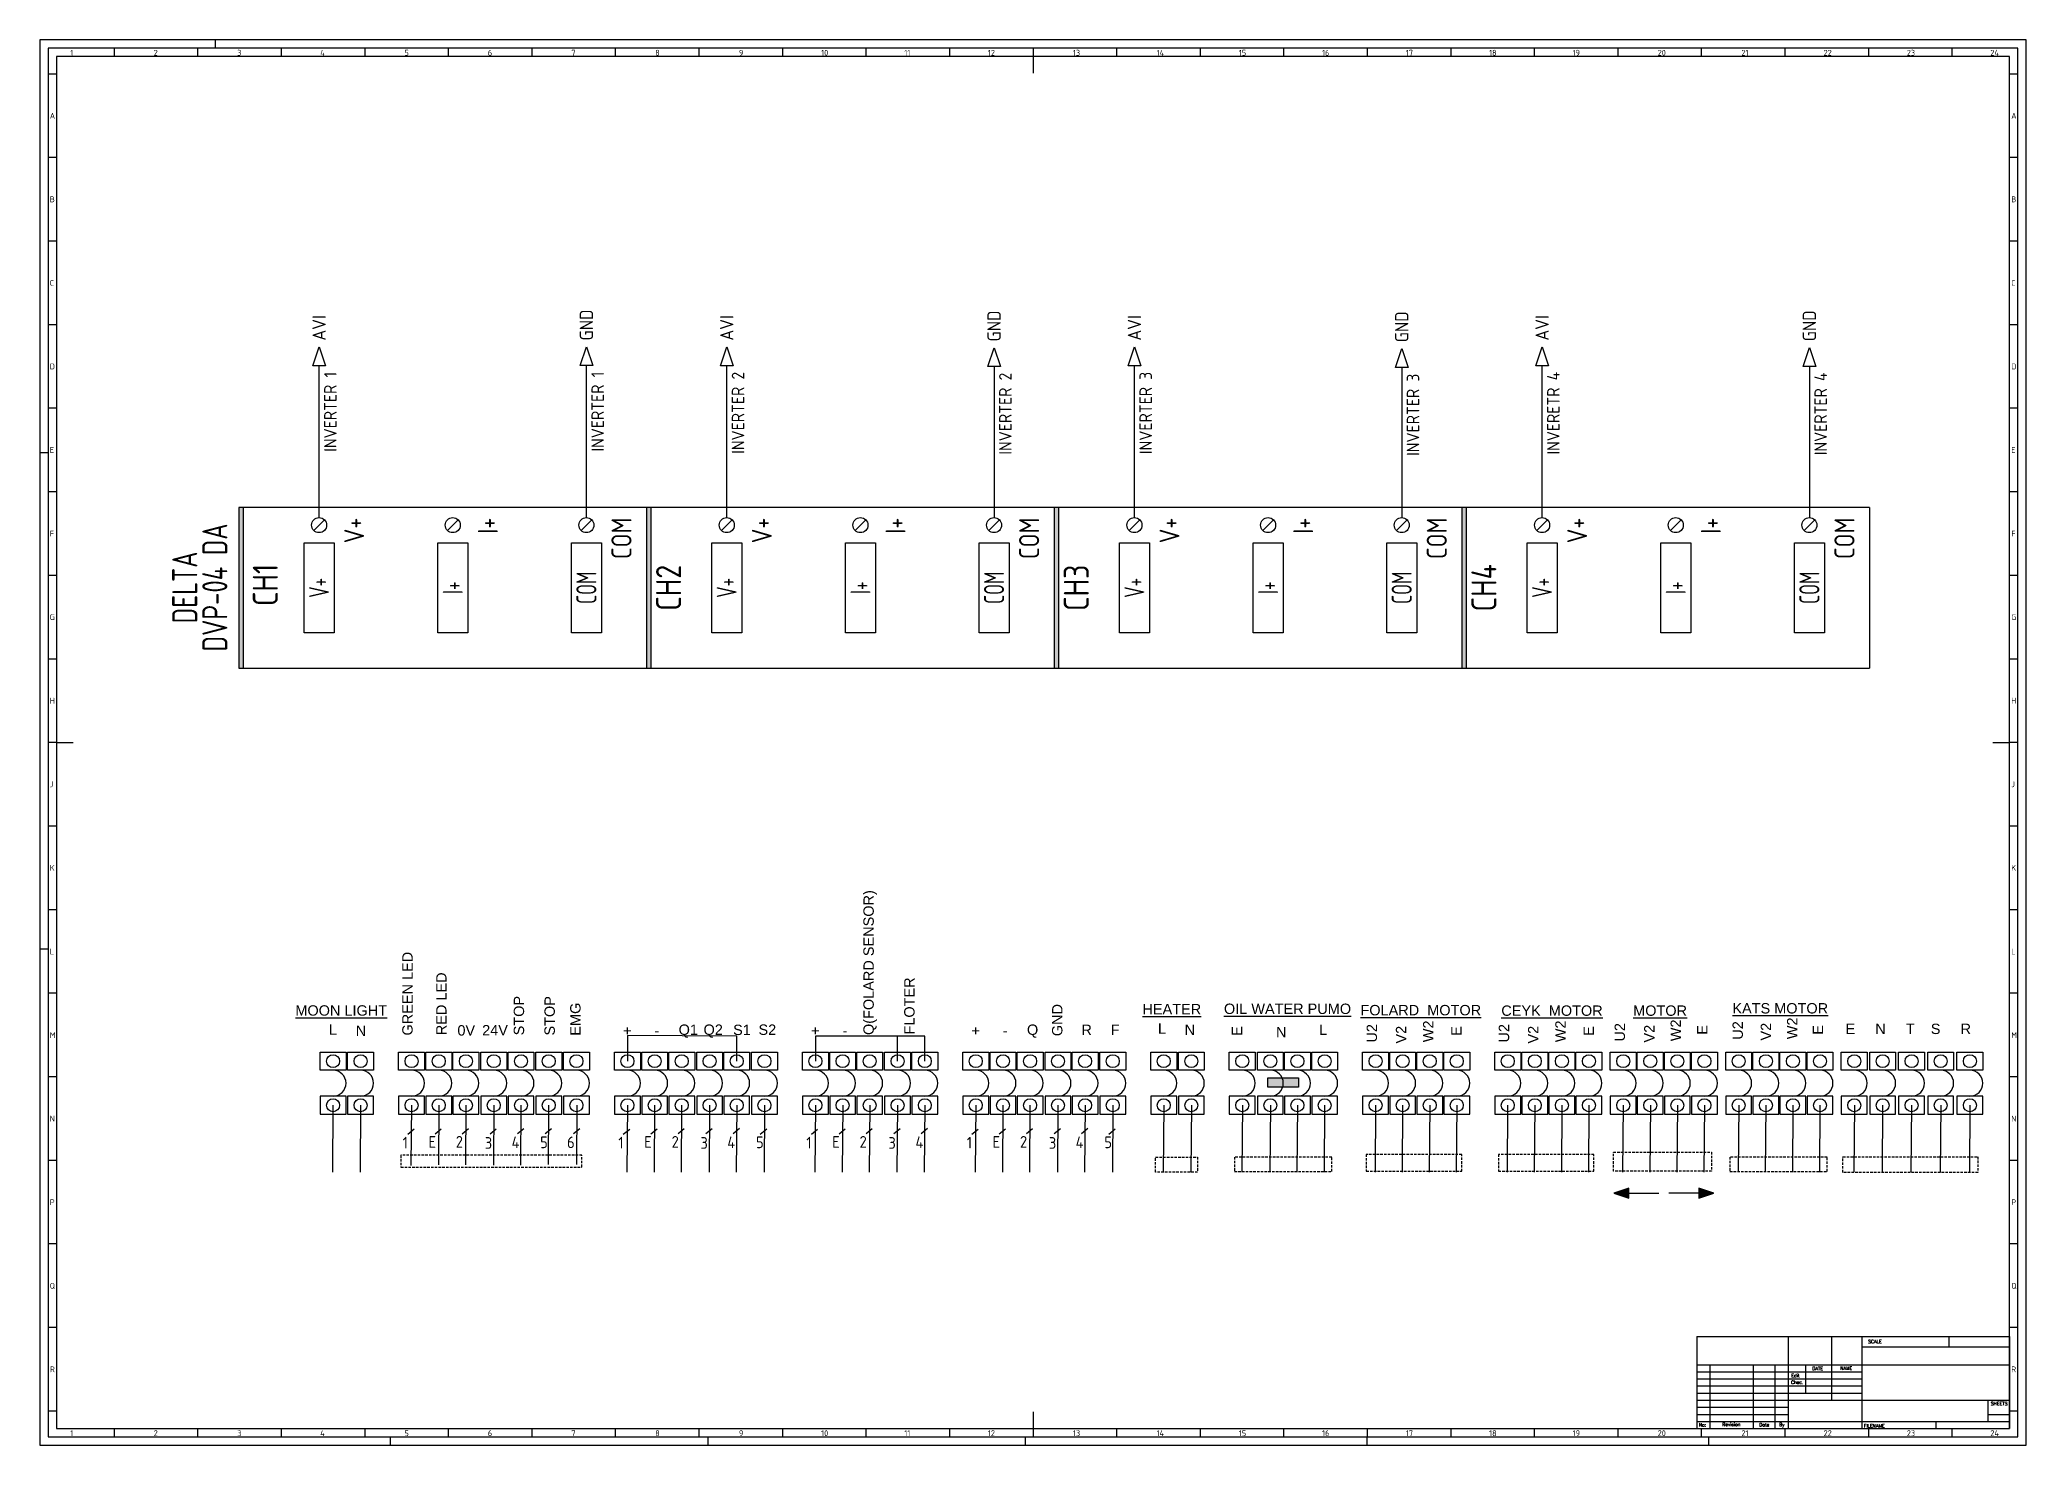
# Model space of a CAD drawing. Header units: millimetres. Extents: x 0 to 1189, y 5 to 846.
import ezdxf
from ezdxf.enums import TextEntityAlignment as Align

# ---------------------------------------------------------------- set-up
doc = ezdxf.new("R2010")
doc.units = ezdxf.units.MM
doc.header["$LTSCALE"] = 12
doc.linetypes.add('HIDDEN2', pattern=[0.1875, 0.125, -0.0625])
for name, color, linetype in [('025', 1, 'Continuous'), ('035', 5, 'Continuous'), ('07', 7, 'Continuous'), ('DESC', 1, 'Continuous'), ('LOCBOX', 92, 'HIDDEN2'), ('MISC', 2, 'Continuous'), ('RED_2.5mm^2', 1, 'Continuous'), ('SYMS', 7, 'Continuous'), ('TAGS', 51, 'Continuous'), ('TERMS', 4, 'Continuous'), ('WIRENO', 70, 'Continuous'), ('XREF', 7, 'Continuous')]:
    doc.layers.add(name, color=color, linetype=linetype)
doc.styles.add('ISO Proportional', font='isocp.shx')
doc.styles.add('WD', font='romans.shx')
doc.styles.add('WD_IEC', font='ISOCP2.shx', dxfattribs={"width": 0.9, "height": 4})

# ---------------------------------------------------------------- blocks, each defined once
blk = doc.blocks.new('IEC_border_a0')
at = {"layer": '035', "color": 0}
for p, q in [((0, 841), (0, 0)), ((1189, 841), (0, 841)), ((44.5, 836), (44.5, 831)), ((94.5, 836), (94.5, 831)), ((105, 841), (105, 836)), ((144.5, 836), (144.5, 831)), ((194.5, 836), (194.5, 831)), ((244.5, 836), (244.5, 831)), ((294.5, 836), (294.5, 831)), ((344.5, 836), (344.5, 831)), ((394.5, 836), (394.5, 831)), ((444.5, 836), (444.5, 831)), ((494.5, 836), (494.5, 831)), ((544.5, 836), (544.5, 831)), ((594.5, 836), (594.5, 831)), ((644.5, 836), (644.5, 831)), ((694.5, 836), (694.5, 831)), ((744.5, 836), (744.5, 831)), ((794.5, 836), (794.5, 831)), ((844.5, 836), (844.5, 831)), ((894.5, 836), (894.5, 831)), ((944.5, 836), (944.5, 831)), ((994.5, 836), (994.5, 831)), ((1044.5, 836), (1044.5, 831)), ((1094.5, 836), (1094.5, 831)), ((1144.5, 836), (1144.5, 831)), ((1189, 0), (1189, 841)), ((10, 820.5), (5, 820.5)), ((1184, 820.5), (1179, 820.5)), ((10, 770.5), (5, 770.5)), ((1184, 770.5), (1179, 770.5)), ((10, 720.5), (5, 720.5)), ((1184, 720.5), (1179, 720.5)), ((10, 670.5), (5, 670.5)), ((1184, 670.5), (1179, 670.5)), ((10, 620.5), (5, 620.5)), ((1184, 620.5), (1179, 620.5)), ((0, 594), (5, 594)), ((10, 570.5), (5, 570.5)), ((1184, 570.5), (1179, 570.5)), ((10, 520.5), (5, 520.5)), ((1184, 520.5), (1179, 520.5)), ((10, 470.5), (5, 470.5)), ((1184, 470.5), (1179, 470.5)), ((10, 420.5), (5, 420.5)), ((1184, 420.5), (1179, 420.5)), ((1184, 420.5), (1179, 420.5)), ((10, 370.5), (5, 370.5)), ((1184, 370.5), (1179, 370.5)), ((10, 320.5), (5, 320.5)), ((1184, 320.5), (1179, 320.5)), ((0, 297), (5, 297)), ((10, 270.5), (5, 270.5)), ((1184, 270.5), (1179, 270.5)), ((1184, 270.5), (1179, 270.5)), ((10, 220.5), (5, 220.5)), ((1184, 220.5), (1179, 220.5)), ((10, 170.5), (5, 170.5)), ((1184, 170.5), (1179, 170.5)), ((10, 120.5), (5, 120.5)), ((1184, 120.5), (1179, 120.5)), ((10, 70.5), (5, 70.5)), ((1184, 70.5), (1179, 70.5)), ((10, 20.4), (5.1, 20.4)), ((1184, 20.4), (1179, 20.4)), ((0, 0), (1189, 0)), ((44.5, 10), (44.5, 5)), ((94.5, 10), (94.5, 5)), ((144.5, 10), (144.5, 5)), ((194.5, 10), (194.5, 5)), ((210, 0), (210, 5)), ((244.5, 10), (244.5, 5)), ((294.5, 10), (294.5, 5)), ((344.5, 10), (344.5, 5)), ((394.5, 10), (394.5, 5)), ((400, 0), (400, 5)), ((444.5, 10), (444.5, 5)), ((494.5, 10), (494.5, 5)), ((544.5, 10), (544.5, 5)), ((590, 0), (590, 5)), ((594.5, 10), (594.5, 5)), ((644.5, 10), (644.5, 5)), ((694.5, 10), (694.5, 5)), ((744.5, 10), (744.5, 5)), ((744.5, 10), (744.5, 5)), ((794.5, 10), (794.5, 5)), ((794.5, 0), (794.5, 5)), ((844.5, 10), (844.5, 5)), ((894.5, 10), (894.5, 5)), ((944.5, 10), (944.5, 5)), ((994.5, 10), (994.5, 5)), ((999, 0), (999, 5)), ((1044.5, 10), (1044.5, 5)), ((1094.5, 10), (1094.5, 5)), ((1144.5, 10), (1144.5, 5))]:
    blk.add_line(p, q, dxfattribs=at)
blk.add_lwpolyline([(10, 10), (1179, 10), (1179, 831), (10, 831)], close=True, dxfattribs=at)
at = {"layer": '07', "color": 0}
for p, q in [((594.5, 831), (594.5, 821)), ((10, 420.5), (20, 420.5)), ((1169, 420.5), (1179, 420.5)), ((594.5, 20), (594.5, 10))]:
    blk.add_line(p, q, dxfattribs=at)
blk.add_lwpolyline([(5, 5), (1184, 5), (1184, 836), (5, 836)], close=True, dxfattribs=at)
at = {"layer": '035', "color": 0, "style": 'ISO Proportional'}
for s, p in [('1', (18.3, 831.5)), ('2', (68.2, 831.5)), ('3', (118.2, 831.5)), ('4', (167.9, 831.5)), ('5', (218.3, 831.5)), ('6', (268.2, 831.5)), ('7', (318.2, 831.5)), ('8', (368.4, 831.5)), ('9', (418.5, 831.5)), ('10', (467.7, 831.5)), ('11', (517.5, 831.5)), ('12', (567.5, 831.5)), ('13', (618.4, 831.5)), ('14', (668.5, 831.5)), ('15', (717.7, 831.5)), ('16', (767.5, 831.5)), ('17', (817.7, 831.5)), ('18', (867.5, 831.5)), ('19', (917.5, 831.5)), ('20', (968.4, 831.5)), ('21', (1018.5, 831.5)), ('22', (1067.7, 831.5)), ('23', (1117.5, 831.5)), ('24', (1167.5, 831.5)), ('A', (6, 793.8)), ('A', (1180, 793.8)), ('B', (6, 743.8)), ('B', (1180, 743.8)), ('C', (6, 693.8)), ('C', (1180, 693.8)), ('D', (6, 643.8)), ('D', (1180, 643.8)), ('E', (6, 593.8)), ('E', (1180, 593.8)), ('F', (6, 543.8)), ('F', (1180, 543.8)), ('G', (6, 493.8)), ('G', (1180, 493.8)), ('H', (6, 443.8)), ('H', (1180, 443.8)), ('J', (6, 393.8)), ('J', (1180, 393.8)), ('K', (6, 343.8)), ('K', (1180, 343.8)), ('L', (6, 293.7)), ('L', (1180, 293.7)), ('M', (6, 243.7)), ('M', (1180, 243.7)), ('N', (6, 193.7)), ('N', (1180, 193.7)), ('P', (6, 143.7)), ('P', (1180, 143.7)), ('Q', (6, 93.7)), ('Q', (1180, 93.7)), ('R', (6.1, 43.7)), ('R', (1180, 43.7)), ('1', (18.3, 5.5)), ('2', (68.2, 5.5)), ('3', (118.2, 5.5)), ('4', (167.9, 5.5)), ('5', (218.3, 5.5)), ('6', (268.2, 5.5)), ('7', (318.2, 5.5)), ('8', (368.4, 5.5)), ('9', (418.5, 5.5)), ('10', (467.7, 5.5)), ('11', (517.5, 5.5)), ('12', (567.5, 5.5)), ('13', (618.4, 5.5)), ('14', (668.5, 5.5)), ('15', (717.7, 5.5)), ('16', (767.5, 5.5)), ('17', (817.7, 5.5)), ('18', (867.5, 5.5)), ('19', (917.5, 5.5)), ('20', (968.4, 5.5)), ('21', (1018.5, 5.5)), ('22', (1067.7, 5.5)), ('23', (1117.5, 5.5)), ('24', (1167.5, 5.5))]:
    blk.add_text(s, height=3.5, dxfattribs=at).set_placement(p)
blk = doc.blocks.new('IEC_tblock_a0')
at = {"layer": '035'}
for p, q in [((-106.6, 55.2), (-106.6, 17)), ((-88.4, 48.9), (0, 48.9)), ((-36.4, 55.2), (-36.4, 48.9)), ((-179.4, 38.2), (-179.4, 0)), ((-153.4, 38.2), (-153.4, 0)), ((-140.4, 38.2), (-140.4, 0)), ((-122.2, 38.2), (-122.2, 21.2)), ((-187.2, 34), (-88.4, 34)), ((-187.2, 29.8), (-88.4, 29.8)), ((-187.2, 25.5), (-88.4, 25.5)), ((-187.2, 21.2), (-88.4, 21.2)), ((-187.2, 17), (-132.6, 17)), ((-187.2, 12.8), (-132.6, 12.8)), ((-187.2, 8.5), (-132.6, 8.5)), ((-187.2, 4.2), (0, 4.2)), ((-44.2, 4.2), (-44.2, 0)), ((-13, 8.5), (0, 8.5))]:
    blk.add_line(p, q, dxfattribs=at)
at = {"layer": '07'}
for p, q in [((-187.2, 55.2), (0, 55.2)), ((-187.2, 55.2), (-187.2, 0)), ((-132.6, 55.2), (-132.6, 0)), ((-88.4, 55.2), (-88.4, 0)), ((0, 55.2), (0, 0)), ((-187.2, 38.2), (0, 38.2)), ((-132.6, 17), (0, 17)), ((-13, 17), (-13, 4.2)), ((-187.2, 0), (0, 0))]:
    blk.add_line(p, q, dxfattribs=at)
at = {"style": 'WD'}
for tag, p in [('SCALE', (-69.9, 51.1)), ('SH', (-8.7, 10.1)), ('FILENAME', (-68.1, 0.8))]:
    blk.add_attdef(tag, p, '', height=2, dxfattribs=at)
for tag, height, p in [('CKDATE', 2, (-114.9, 26.6)), ('EDDATE', 2, (-115, 30.8)), ('EDBY', 2, (-98, 30.9)), ('CKBY', 2, (-97.9, 26.3)), ('PROJDESC', 5, (-45.9, 29.2)), ('DWGDESC', 5, (-44.9, 19.7)), ('DWGNO', 3.5, (-48.5, 9.5))]:
    blk.add_attdef(tag, text='', height=height, dxfattribs=at).set_placement(p, align=Align.CENTER)
at = {"style": 'WD', "flags": 1}
blk.add_attdef('WD_TB', (-120.9, 11.9), '', height=2, dxfattribs=at)
at = {"layer": '025', "style": 'WD'}
for s, p in [('SCALE', (-80.6, 51.1)), ('NAME', (-97.7, 35.1)), ('No:', (-183.8, 1.2)), ('Revision', (-166.5, 1.5)), ('Date', (-146.8, 1.3)), ('By', (-136.3, 1.4))]:
    blk.add_text(s, height=2, dxfattribs=at).set_placement(p, align=Align.CENTER)
for s, p in [('DATE', (-118, 35)), ('Chec.', (-130.8, 26.7)), ('Edit', (-130.6, 30.7)), ('SHEETS', (-11.2, 14)), ('FILENAME', (-87.2, 0.6))]:
    blk.add_text(s, height=2, dxfattribs=at).set_placement(p)
blk = doc.blocks.new('PLCIO_478F')
h = blk.add_hatch(color=256)
h.dxf.hatch_style = 1
h.paths.add_polyline_path([(-45.5, 48), (-48, 48), (-48, -48), (-45.5, -48)])
blk.add_line((196, 48), (196, -48))
at = {"layer": 'SYMS'}
for p, q in [((-48, 48), (-48, -48)), ((196, 48), (-48, 48)), ((-45.5, 48), (-45.5, -48)), ((-3.2, 34.3), (3.2, 40.7)), ((76.8, 34.3), (83.2, 40.7)), ((156.8, 34.3), (163.2, 40.7)), ((-9, -27), (-9, 27)), ((-9, 27), (9, 27)), ((9, 27), (9, -27)), ((71, -27), (71, 27)), ((71, 27), (89, 27)), ((89, 27), (89, -27)), ((151, -27), (151, 27)), ((151, 27), (169, 27)), ((169, 27), (169, -27)), ((9, -27), (-9, -27)), ((89, -27), (71, -27)), ((169, -27), (151, -27)), ((-48, -48), (196, -48))]:
    blk.add_line(p, q, dxfattribs=at)
for centre in [(0, 37.5), (80, 37.5), (160, 37.5)]:
    blk.add_circle(centre, 4.5, dxfattribs=at)
at = {"layer": 'SYMS', "style": 'WD_IEC', "width": 0.9}
for tag, p in [('TERMDESC01', (6.2, 60)), ('TERMDESC02', (86.2, 60)), ('TERMDESC03', (166.2, 60))]:
    blk.add_attdef(tag, text='', height=12, rotation=90, dxfattribs=at).set_placement(p, align=Align.TOP_LEFT)
at = {"layer": 'SYMS', "style": 'WD_IEC', "width": 0.9, "flags": 1}
for tag, p in [('X2TERM01', (0, 42)), ('X2TERM02', (80, 42)), ('X2TERM03', (160, 42))]:
    blk.add_attdef(tag, text='', height=1.92, rotation=90, dxfattribs=at).set_placement(p, align=Align.RIGHT)
at = {"layer": 'SYMS', "style": 'WD_IEC', "width": 0.9}
for tag, p in [('TERM01', (15, 42)), ('TERM02', (95, 42)), ('TERM03', (175, 42))]:
    blk.add_attdef(tag, text='', height=12, rotation=90, dxfattribs=at).set_placement(p, align=Align.TOP_RIGHT)
at = {"layer": 'SYMS', "style": 'WD_IEC'}
for tag, width, p in [('INST', 0.8, (-159, 0)), ('MFG', 0.8, (-123, 0)), ('CAT', 0.8, (-105, 0)), ('LINE1', 0.9, (-87, 0)), ('LINE2', 0.9, (-69, 0)), ('DESC', 0.9, (-50.8, 0)), ('TAG', 0.9, (-26.9, -0.2)), ('LOC', 0.8, (-141, 0))]:
    blk.add_attdef(tag, text='', height=15, rotation=90, dxfattribs=dict(at, width=width)).set_placement(p, align=Align.CENTER)
at = {"layer": 'SYMS', "style": 'WD_IEC', "width": 0.7}
for tag, p in [('TAGA01', (0, 0)), ('TAGA02', (80, 0)), ('TAGA03', (160, 0))]:
    blk.add_attdef(tag, text='', height=12, rotation=90, dxfattribs=at).set_placement(p, align=Align.MIDDLE_CENTER)
at = {"layer": 'SYMS', "linetype": 'Continuous', "style": 'WD_IEC', "width": 0.9, "flags": 9}
blk.add_attdef('ASSYCODE', text='', height=1.92, rotation=90, dxfattribs=at).set_placement((-102.9, -22.1), align=Align.CENTER)
at = {"layer": 'SYMS', "style": 'WD_IEC', "width": 0.9}
for tag, p in [('DESCA01', (-9, -111)), ('DESCB01', (9, -111)), ('DESCC01', (27, -111)), ('DESCD01', (45, -111)), ('DESCE01', (63, -111)), ('DESCA02', (71, -111)), ('DESCB02', (89, -111)), ('DESCC02', (107, -111)), ('DESCD02', (125, -111)), ('DESCE02', (143, -111)), ('DESCA03', (151, -111)), ('DESCB03', (169, -111)), ('DESCC03', (187, -111)), ('DESCD03', (205, -111)), ('DESCE03', (223, -111))]:
    blk.add_attdef(tag, text='', height=15, rotation=90, dxfattribs=at).set_placement(p, align=Align.RIGHT)
blk = doc.blocks.new('HA1S2')
blk.add_lwpolyline([(0, 3.75), (1.25, 0), (-1.25, 0)], close=True)
at = {"style": 'WD_IEC'}
blk.add_attdef('XREF', text='', height=2.5, rotation=90, dxfattribs=at).set_placement((0, 5), align=Align.MIDDLE_LEFT)
at = {"style": 'WD_IEC', "flags": 1}
blk.add_attdef('SIGCODE', text='', height=1, dxfattribs=at).set_placement((-2.5, 1.8), align=Align.RIGHT)
blk.add_attdef('X8TERM01', (0, 0), '', height=0.32, dxfattribs=at)
at = {"style": 'WD_IEC', "flags": 8}
blk.add_attdef('WIRENO', text='', height=2.5, rotation=90, dxfattribs=at).set_placement((-1, -1.25), align=Align.RIGHT)
at = {"style": 'WD_IEC'}
blk.add_attdef('DESC1', text='', height=2.5, rotation=90, dxfattribs=at).set_placement((1, -1.25), align=Align.TOP_RIGHT)
blk = doc.blocks.new('T')
for points in [[(0, 0), (10, 0), (10, -7), (0, -7)], [(10, -17), (0, -17), (0, -24), (10, -24)]]:
    blk.add_lwpolyline(points, close=True)
for centre in [(5, -3.5), (5, -20.5)]:
    blk.add_circle(centre, 2.5)
blk.add_arc((5, -12), 5, 270, 90)
blk = doc.blocks.new('WD_WNV')
at = {"linetype": 'Continuous', "style": 'WD_IEC', "width": 0.8}
blk.add_attdef('WIRENO', text='', height=2.5, dxfattribs=at).set_placement((-1.6, 0), align=Align.MIDDLE_RIGHT)
at = {"style": 'WD_IEC', "flags": 1}
for tag, p in [('W08USER', (-1, 0.375)), ('W04USER', (-1, 0.875)), ('W05USER', (-1, 0.75)), ('W09USER', (-1, 0.25)), ('W03USER', (-1, 1)), ('W06USER', (-1, 0.625)), ('W07USER', (-1, 0.5)), ('W02USER', (-1, 1.125)), ('W01USER', (-1, 1.25)), ('W10USER', (-1, 0.125))]:
    blk.add_attdef(tag, text='', height=0.08, dxfattribs=at).set_placement(p, align=Align.CENTER)
blk = doc.blocks.new('WD_WNH')
at = {"linetype": 'Continuous', "style": 'WD_IEC', "width": 0.8}
blk.add_attdef('WIRENO', text='', height=2.5, dxfattribs=at).set_placement((0, 0.75), align=Align.CENTER)
at = {"style": 'WD_IEC', "flags": 1}
for tag, p in [('W08USER', (0, 0.375)), ('W04USER', (0, 0.875)), ('W05USER', (0, 0.75)), ('W09USER', (0, 0.25)), ('W03USER', (0, 1)), ('W06USER', (0, 0.625)), ('W07USER', (0, 0.5)), ('W02USER', (0, 1.125)), ('W01USER', (0, 1.25)), ('W10USER', (0, 0.125))]:
    blk.add_attdef(tag, text='', height=0.08, dxfattribs=at).set_placement(p, align=Align.CENTER)
blk = doc.blocks.new('Q020401L')
for p, q in [((4, 0.5), (2.5, 0)), ((2.5, 0), (4, -0.5)), ((4, -0.5), (4, 0.5)), ((4, 0), (7, 0))]:
    blk.add_line(p, q)
blk.add_solid([(4, -0.5), (4, 0.5), (2.5, 0)])
blk = doc.blocks.new('Q020401R')
for p, q in [((-4, 0), (-7, 0)), ((-2.5, 0), (-4, 0.5)), ((-4, 0.5), (-4, -0.5)), ((-4, -0.5), (-2.5, 0))]:
    blk.add_line(p, q)
blk.add_solid([(-4, 0.5), (-4, -0.5), (-2.5, 0)])

msp = doc.modelspace()

# ---------------------------------------------------------------- hatches: boundary and pattern name
at = {"true_color": 0x000000}
h = msp.add_hatch(color=18, dxfattribs=at)
h.dxf.hatch_style = 1
h.paths.add_polyline_path([(753.5, 224.7), (743.7, 224.7, -0.182832), (744, 219.2), (753.5, 219.2)])
h.paths.add_polyline_path([(743.7, 224.7), (735, 224.7), (735, 219.2), (744, 219.2, 0.182832)])

# ---------------------------------------------------------------- linework, layer by layer
for p, q in [((417.2, 249.7), (351.7, 250.1)), ((351.7, 250.1), (351.7, 234.7)), ((417.2, 234.7), (417.2, 249.7)), ((513.4, 249.7), (464.3, 249.7)), ((464.3, 249.7), (464.3, 234.7)), ((513.4, 234.7), (513.4, 249.7)), ((529.7, 249.7), (513.4, 249.7)), ((529.7, 234.7), (529.7, 249.7))]:
    msp.add_line(p, q)
msp.add_lwpolyline([(735, 224.7), (753.5, 224.7), (753.5, 219.2), (735, 219.2)], close=True)
at = {"layer": 'LOCBOX', "color": 0}
for points in [[(324.5, 178.5), (216.2, 178.5), (216.2, 171.4), (324.5, 171.4)], [(851.1, 179), (794, 179), (794, 168.9), (851.1, 168.9)], [(930.2, 179), (873.1, 179), (873.1, 168.9), (930.2, 168.9)], [(941.9, 180.4), (1000.7, 180.4), (1000.7, 168.9), (941.9, 168.9)], [(715.1, 168.8), (773.3, 168.8), (773.3, 177.4), (715.1, 177.4)], [(1011.6, 168.8), (1069.8, 168.8), (1069.8, 177.4), (1011.6, 177.4)], [(1079.3, 177.5), (1160.1, 177.5), (1160.1, 168.2), (1079.3, 168.2)]]:
    msp.add_lwpolyline(points, close=True, dxfattribs=at)
at = {"layer": 'LOCBOX'}
msp.add_lwpolyline([(667.9, 177.4), (693, 177.4), (693, 168.4), (667.9, 168.4)], close=True, dxfattribs=at)
at = {"layer": 'RED_2.5mm^2'}
for p, q in [((167.2, 560), (167.2, 650.9)), ((327.2, 560), (327.2, 651)), ((411.2, 560), (411.2, 650.9)), ((571.2, 650.4), (571.2, 560)), ((655.2, 560), (655.2, 650.9)), ((815.2, 649.9), (815.2, 560)), ((899.2, 560), (899.2, 650.9)), ((1059.2, 650.5), (1059.2, 560))]:
    msp.add_line(p, q, dxfattribs=at)
at = {"layer": 'RED_2.5mm^2', "color": 0}
for p, q in [((175.5, 208.4), (175.2, 168.4)), ((192, 208.4), (191.7, 168.4)), ((222.6, 208.4), (222.1, 172.4)), ((238.9, 208.4), (238.7, 172.8)), ((255.1, 208.4), (254.8, 172.8)), ((271.8, 208.4), (271.5, 172.6)), ((288, 208.4), (287.7, 172.6)), ((304.6, 208.4), (304.3, 173)), ((321.5, 208.4), (321.2, 173)), ((351.7, 208.4), (351.4, 168.4)), ((368, 208.4), (367.7, 168.4)), ((384.2, 208.4), (383.9, 168.4)), ((400.9, 208.4), (400.6, 168.4)), ((417.2, 208.4), (416.9, 168.4)), ((433.8, 208.4), (433.5, 168.4)), ((464.3, 208.4), (464, 168.4)), ((480.6, 208.4), (480.3, 168.4)), ((496.8, 208.4), (496.5, 168.4)), ((513.4, 208.4), (513.1, 168.4)), ((529.7, 208.4), (529.4, 168.4)), ((560.2, 208.4), (559.9, 168.4)), ((576.5, 208.4), (576.2, 168.4)), ((592.7, 208.4), (592.4, 168.4)), ((609.4, 208.4), (609.1, 168.4)), ((625.7, 208.4), (625.4, 168.4)), ((642.3, 208.4), (642, 168.4)), ((672.8, 208.4), (672.5, 168.4)), ((689.3, 208.4), (689, 168.4)), ((719.8, 208.4), (719.5, 168.4)), ((736.6, 208.4), (736.3, 168.4)), ((752.8, 208.4), (752.5, 168.4)), ((769, 208.4), (768.7, 168.4)), ((799.5, 208.4), (799.2, 168.4)), ((815.7, 208.4), (815.4, 168.4)), ((832, 208.4), (831.7, 168.4)), ((848.1, 208.4), (847.8, 168.4)), ((878.6, 208.4), (878.3, 168.4)), ((894.8, 208.4), (894.5, 168.4)), ((911.1, 208.4), (910.8, 168.4)), ((927.2, 208.4), (926.9, 168.4)), ((947.7, 208.4), (947.4, 168.4)), ((964, 208.4), (963.7, 168.4)), ((980.2, 208.4), (979.9, 168.4)), ((996.4, 208.4), (996.1, 168.4)), ((1016.9, 208.4), (1016.6, 168.4)), ((1033.1, 208.4), (1032.8, 168.4)), ((1049.3, 208.4), (1049, 168.4)), ((1065.5, 208.4), (1065.2, 168.4)), ((1086.1, 208.4), (1085.8, 168.4)), ((1103, 208.4), (1102.7, 168.4)), ((1120.3, 208.4), (1120, 168.4)), ((1137.8, 208.4), (1137.5, 168.4)), ((1155.3, 208.4), (1155, 168.4))]:
    msp.add_line(p, q, dxfattribs=at)
at = {"layer": 'TERMS', "color": 0}
for p, q in [((224.2, 194), (220.4, 190.9)), ((240.3, 194.1), (236.6, 191)), ((256.6, 194.2), (252.9, 191.1)), ((273.2, 194.1), (269.5, 191)), ((289.8, 194.3), (286, 191.2)), ((306.3, 194.3), (302.5, 191.2)), ((323.2, 194.3), (319.4, 191.2)), ((353.1, 193.9), (349.3, 190.8)), ((369.6, 194.1), (365.8, 191)), ((385.8, 194.3), (382.1, 191.2)), ((402.5, 194.3), (398.7, 191.2)), ((418.8, 194.4), (415.1, 191.3)), ((435.1, 194), (431.3, 190.9)), ((465.6, 193.9), (461.9, 190.8)), ((482.1, 194.1), (478.4, 191)), ((498.3, 194.3), (494.6, 191.2)), ((515, 194.3), (511.2, 191.2)), ((531.4, 194.4), (527.6, 191.3)), ((561.6, 193.9), (557.8, 190.8)), ((578.1, 194.1), (574.3, 191)), ((594.3, 194.3), (590.6, 191.2)), ((611, 194.3), (607.2, 191.2)), ((627.3, 194.4), (623.6, 191.3)), ((643.6, 194), (639.8, 190.9))]:
    msp.add_line(p, q, dxfattribs=at)

# ---------------------------------------------------------------- block references
for name, p in [('IEC_border_a0', (0, 4.9)), ('IEC_tblock_a0', (1179, 14.9))]:
    msp.add_blockref(name, p)
at = {"color": 0, "xscale": 1.551359768656993, "yscale": 1.551359768656993, "zscale": 1.551359768656993}
for p in [(167.8, 240.2), (184.3, 240.2), (214.8, 240.2), (231.1, 240.2), (247.3, 240.2), (264, 240.2), (280.3, 240.2), (296.9, 240.2), (313.5, 240.2), (344, 240.2), (360.3, 240.2), (376.5, 240.2), (393.2, 240.2), (409.4, 240.2), (426, 240.2), (456.5, 240.2), (472.8, 240.2), (489, 240.2), (505.7, 240.2), (522, 240.2), (552.5, 240.2), (568.8, 240.2), (585, 240.2), (601.7, 240.2), (617.9, 240.2), (634.5, 240.2), (665, 240.2), (681.5, 240.2), (712, 240.2), (728.8, 240.2), (745, 240.2), (761.3, 240.2), (791.8, 240.2), (808, 240.2), (824.2, 240.2), (840.4, 240.2), (870.9, 240.2), (887.1, 240.2), (903.3, 240.2), (919.5, 240.2), (940, 240.2), (956.2, 240.2), (972.4, 240.2), (988.6, 240.2), (1009.1, 240.2), (1025.4, 240.2), (1041.6, 240.2), (1057.8, 240.2), (1078.3, 240.2), (1095.3, 240.2), (1112.6, 240.2), (1130, 240.2), (1147.5, 240.2)]:
    msp.add_blockref('T', p, dxfattribs=at)
at = {"layer": 'SYMS'}
ref = msp.add_blockref('HA1S2', (167.2, 650.9), dxfattribs=dict(at, xscale=3, yscale=3, zscale=3))
ref.add_attrib('XREF', 'AVI', dxfattribs={"layer": 'XREF', "height": 8, "rotation": 90, "style": 'WD_IEC'}).set_placement((167.2, 665.9), align=Align.MIDDLE_LEFT)
ref.add_attrib('DESC1', 'INVERTER 1', dxfattribs={"layer": 'DESC', "height": 7.5, "rotation": 90, "style": 'WD_IEC'}).set_placement((170.2, 647.2), align=Align.TOP_RIGHT)
ref = msp.add_blockref('HA1S2', (327.2, 651), dxfattribs=dict(at, xscale=3, yscale=3, zscale=3))
ref.add_attrib('XREF', 'GND', dxfattribs={"layer": 'XREF', "height": 8, "rotation": 90, "style": 'WD_IEC'}).set_placement((327.2, 666), align=Align.MIDDLE_LEFT)
ref.add_attrib('DESC1', 'INVERTER 1', dxfattribs={"layer": 'DESC', "height": 7.5, "rotation": 90, "style": 'WD_IEC'}).set_placement((330.2, 647.3), align=Align.TOP_RIGHT)
ref = msp.add_blockref('HA1S2', (411.2, 650.9), dxfattribs=dict(at, xscale=3, yscale=3, zscale=3))
ref.add_attrib('XREF', 'AVI', dxfattribs={"layer": 'XREF', "height": 8, "rotation": 90, "style": 'WD_IEC'}).set_placement((411.2, 665.9), align=Align.MIDDLE_LEFT)
ref.add_attrib('DESC1', 'INVERTER 2', dxfattribs={"layer": 'DESC', "height": 7.5, "rotation": 90, "style": 'WD_IEC'}).set_placement((414.2, 647.2), align=Align.TOP_RIGHT)
ref = msp.add_blockref('HA1S2', (571.2, 650.4), dxfattribs=dict(at, xscale=3, yscale=3, zscale=3))
ref.add_attrib('XREF', 'GND', dxfattribs={"layer": 'XREF', "height": 8, "rotation": 90, "style": 'WD_IEC'}).set_placement((571.2, 665.4), align=Align.MIDDLE_LEFT)
ref.add_attrib('DESC1', 'INVERTER 2', dxfattribs={"layer": 'DESC', "height": 7.5, "rotation": 90, "style": 'WD_IEC'}).set_placement((574.2, 646.7), align=Align.TOP_RIGHT)
ref = msp.add_blockref('HA1S2', (655.2, 650.9), dxfattribs=dict(at, xscale=3, yscale=3, zscale=3))
ref.add_attrib('XREF', 'AVI', dxfattribs={"layer": 'XREF', "height": 8, "rotation": 90, "style": 'WD_IEC'}).set_placement((655.2, 665.9), align=Align.MIDDLE_LEFT)
ref.add_attrib('DESC1', 'INVERTER 3', dxfattribs={"layer": 'DESC', "height": 7.5, "rotation": 90, "style": 'WD_IEC'}).set_placement((658.2, 647.2), align=Align.TOP_RIGHT)
ref = msp.add_blockref('HA1S2', (815.2, 649.9), dxfattribs=dict(at, xscale=3, yscale=3, zscale=3))
ref.add_attrib('XREF', 'GND', dxfattribs={"layer": 'XREF', "height": 8, "rotation": 90, "style": 'WD_IEC'}).set_placement((815.2, 664.9), align=Align.MIDDLE_LEFT)
ref.add_attrib('DESC1', 'INVERTER 3', dxfattribs={"layer": 'DESC', "height": 7.5, "rotation": 90, "style": 'WD_IEC'}).set_placement((818.2, 646.1), align=Align.TOP_RIGHT)
ref = msp.add_blockref('HA1S2', (899.2, 650.9), dxfattribs=dict(at, xscale=3, yscale=3, zscale=3))
ref.add_attrib('XREF', 'AVI', dxfattribs={"layer": 'XREF', "height": 8, "rotation": 90, "style": 'WD_IEC'}).set_placement((899.2, 665.9), align=Align.MIDDLE_LEFT)
ref.add_attrib('DESC1', 'INVERETR 4', dxfattribs={"layer": 'DESC', "height": 7.5, "rotation": 90, "style": 'WD_IEC'}).set_placement((902.2, 647.2), align=Align.TOP_RIGHT)
ref = msp.add_blockref('HA1S2', (1059.2, 650.5), dxfattribs=dict(at, xscale=3, yscale=3, zscale=3))
ref.add_attrib('XREF', 'GND', dxfattribs={"layer": 'XREF', "height": 8, "rotation": 90, "style": 'WD_IEC'}).set_placement((1059.2, 665.5), align=Align.MIDDLE_LEFT)
ref.add_attrib('DESC1', 'INVERTER 4', dxfattribs={"layer": 'DESC', "height": 7.5, "rotation": 90, "style": 'WD_IEC'}).set_placement((1062.2, 646.8), align=Align.TOP_RIGHT)
at = {"layer": 'SYMS', "color": 0}
ref = msp.add_blockref('PLCIO_478F', (167.2, 518), dxfattribs=at)
ref.add_attrib('TERM01', 'V+', dxfattribs={"layer": 'TERMS', "height": 12, "rotation": 90, "style": 'WD_IEC', "width": 0.9}).set_placement((182.2, 560), align=Align.TOP_RIGHT)
ref.add_attrib('TAGA01', 'V+', dxfattribs={"layer": 'TAGS', "height": 12, "rotation": 90, "style": 'WD_IEC', "width": 0.7}).set_placement((167.2, 518), align=Align.MIDDLE_CENTER)
ref.add_attrib('TAG', 'CH1', dxfattribs={"layer": 'TAGS', "height": 15, "rotation": 90, "style": 'WD_IEC', "width": 0.9}).set_placement((142.5, 519.7), align=Align.CENTER)
ref.add_attrib('CAT', 'DVP-04 DA', dxfattribs={"layer": 'MISC', "height": 15, "rotation": 90, "style": 'WD_IEC', "width": 0.8}).set_placement((112.3, 518.2), align=Align.CENTER)
ref.add_attrib('MFG', 'DELTA', dxfattribs={"layer": 'MISC', "height": 15, "rotation": 90, "style": 'WD_IEC', "width": 0.8}).set_placement((94.3, 518.2), align=Align.CENTER)
ref.add_attrib('TERM02', 'I+', dxfattribs={"layer": 'TERMS', "height": 12, "rotation": 90, "style": 'WD_IEC', "width": 0.9}).set_placement((262.2, 560), align=Align.TOP_RIGHT)
ref.add_attrib('TAGA02', 'I+', dxfattribs={"layer": 'TAGS', "height": 12, "rotation": 90, "style": 'WD_IEC', "width": 0.7}).set_placement((247.2, 518), align=Align.MIDDLE_CENTER)
ref.add_attrib('TERM03', 'COM', dxfattribs={"layer": 'TERMS', "height": 12, "rotation": 90, "style": 'WD_IEC', "width": 0.9}).set_placement((342.2, 560), align=Align.TOP_RIGHT)
ref.add_attrib('TAGA03', 'COM', dxfattribs={"layer": 'TAGS', "height": 12, "rotation": 90, "style": 'WD_IEC', "width": 0.7}).set_placement((327.2, 518), align=Align.MIDDLE_CENTER)
ref = msp.add_blockref('PLCIO_478F', (411.2, 518), dxfattribs=at)
ref.add_attrib('TERM01', 'V+', dxfattribs={"layer": 'TERMS', "height": 12, "rotation": 90, "style": 'WD_IEC', "width": 0.9}).set_placement((426.2, 560), align=Align.TOP_RIGHT)
ref.add_attrib('TAGA01', 'V+', dxfattribs={"layer": 'TAGS', "height": 12, "rotation": 90, "style": 'WD_IEC', "width": 0.7}).set_placement((411.2, 518), align=Align.MIDDLE_CENTER)
ref.add_attrib('TAG', 'CH2', dxfattribs={"layer": 'TAGS', "height": 15, "rotation": 90, "style": 'WD_IEC', "width": 0.9}).set_placement((383.9, 518), align=Align.CENTER)
ref.add_attrib('TERM02', 'I+', dxfattribs={"layer": 'TERMS', "height": 12, "rotation": 90, "style": 'WD_IEC', "width": 0.9}).set_placement((506.2, 560), align=Align.TOP_RIGHT)
ref.add_attrib('TAGA02', 'I+', dxfattribs={"layer": 'TAGS', "height": 12, "rotation": 90, "style": 'WD_IEC', "width": 0.7}).set_placement((491.2, 518), align=Align.MIDDLE_CENTER)
ref.add_attrib('TERM03', 'COM', dxfattribs={"layer": 'TERMS', "height": 12, "rotation": 90, "style": 'WD_IEC', "width": 0.9}).set_placement((586.2, 560), align=Align.TOP_RIGHT)
ref.add_attrib('TAGA03', 'COM', dxfattribs={"layer": 'TAGS', "height": 12, "rotation": 90, "style": 'WD_IEC', "width": 0.7}).set_placement((571.2, 518), align=Align.MIDDLE_CENTER)
ref = msp.add_blockref('PLCIO_478F', (655.2, 518), dxfattribs=at)
ref.add_attrib('TERM01', 'V+', dxfattribs={"layer": 'TERMS', "height": 12, "rotation": 90, "style": 'WD_IEC', "width": 0.9}).set_placement((670.2, 560), align=Align.TOP_RIGHT)
ref.add_attrib('TAGA01', 'V+', dxfattribs={"layer": 'TAGS', "height": 12, "rotation": 90, "style": 'WD_IEC', "width": 0.7}).set_placement((655.2, 518), align=Align.MIDDLE_CENTER)
ref.add_attrib('TAG', 'CH3', dxfattribs={"layer": 'TAGS', "height": 15, "rotation": 90, "style": 'WD_IEC', "width": 0.9}).set_placement((627.9, 518), align=Align.CENTER)
ref.add_attrib('TERM02', 'I+', dxfattribs={"layer": 'TERMS', "height": 12, "rotation": 90, "style": 'WD_IEC', "width": 0.9}).set_placement((750.2, 560), align=Align.TOP_RIGHT)
ref.add_attrib('TAGA02', 'I+', dxfattribs={"layer": 'TAGS', "height": 12, "rotation": 90, "style": 'WD_IEC', "width": 0.7}).set_placement((735.2, 518), align=Align.MIDDLE_CENTER)
ref.add_attrib('TERM03', 'COM', dxfattribs={"layer": 'TERMS', "height": 12, "rotation": 90, "style": 'WD_IEC', "width": 0.9}).set_placement((830.2, 560), align=Align.TOP_RIGHT)
ref.add_attrib('TAGA03', 'COM', dxfattribs={"layer": 'TAGS', "height": 12, "rotation": 90, "style": 'WD_IEC', "width": 0.7}).set_placement((815.2, 518), align=Align.MIDDLE_CENTER)
ref = msp.add_blockref('PLCIO_478F', (899.2, 518), dxfattribs=at)
ref.add_attrib('TERM01', 'V+', dxfattribs={"layer": 'TERMS', "height": 12, "rotation": 90, "style": 'WD_IEC', "width": 0.9}).set_placement((914.2, 560), align=Align.TOP_RIGHT)
ref.add_attrib('TAGA01', 'V+', dxfattribs={"layer": 'TAGS', "height": 12, "rotation": 90, "style": 'WD_IEC', "width": 0.7}).set_placement((899.2, 518), align=Align.MIDDLE_CENTER)
ref.add_attrib('TAG', 'CH4', dxfattribs={"layer": 'TAGS', "height": 15, "rotation": 90, "style": 'WD_IEC', "width": 0.9}).set_placement((871.9, 518), align=Align.CENTER)
ref.add_attrib('TERM02', 'I+', dxfattribs={"layer": 'TERMS', "height": 12, "rotation": 90, "style": 'WD_IEC', "width": 0.9}).set_placement((994.2, 560), align=Align.TOP_RIGHT)
ref.add_attrib('TAGA02', 'I+', dxfattribs={"layer": 'TAGS', "height": 12, "rotation": 90, "style": 'WD_IEC', "width": 0.7}).set_placement((979.2, 518), align=Align.MIDDLE_CENTER)
ref.add_attrib('TERM03', 'COM', dxfattribs={"layer": 'TERMS', "height": 12, "rotation": 90, "style": 'WD_IEC', "width": 0.9}).set_placement((1074.2, 560), align=Align.TOP_RIGHT)
ref.add_attrib('TAGA03', 'COM', dxfattribs={"layer": 'TAGS', "height": 12, "rotation": 90, "style": 'WD_IEC', "width": 0.7}).set_placement((1059.2, 518), align=Align.MIDDLE_CENTER)
at = {"layer": 'SYMS', "color": 0, "xscale": 6, "yscale": 6, "zscale": 6}
for name, p in [('Q020401L', (927.1, 155.8)), ('Q020401R', (1017, 155.8))]:
    msp.add_blockref(name, p, dxfattribs=at)
at = {"layer": 'WIRENO', "color": 0}
ref = msp.add_blockref('WD_WNV', (218.8, 189.9), dxfattribs=dict(at, xscale=2, yscale=2, zscale=2))
ref.add_attrib('WIRENO', '1', dxfattribs={"linetype": 'Continuous', "height": 7, "style": 'WD_IEC'}).set_placement((220.4, 186), align=Align.MIDDLE_RIGHT)
ref = msp.add_blockref('WD_WNV', (238.5, 191.3), dxfattribs=dict(at, xscale=2, yscale=2, zscale=2))
ref.add_attrib('WIRENO', 'E', dxfattribs={"linetype": 'Continuous', "height": 7, "style": 'WD_IEC'}).set_placement((237.2, 186.4), align=Align.MIDDLE_RIGHT)
ref = msp.add_blockref('WD_WNV', (255.4, 188), dxfattribs=dict(at, xscale=2, yscale=2, zscale=2))
ref.add_attrib('WIRENO', '2', dxfattribs={"linetype": 'Continuous', "height": 7, "style": 'WD_IEC'}).set_placement((253.3, 186.5), align=Align.MIDDLE_RIGHT)
ref = msp.add_blockref('WD_WNH', (267.6, 185.4), dxfattribs=dict(at, xscale=2, yscale=2, zscale=2))
ref.add_attrib('WIRENO', '3', dxfattribs={"linetype": 'Continuous', "height": 7, "style": 'WD_IEC'}).set_placement((268.6, 182.3), align=Align.CENTER)
ref = msp.add_blockref('WD_WNH', (284.9, 183.7), dxfattribs=dict(at, xscale=2, yscale=2, zscale=2))
ref.add_attrib('WIRENO', '4', dxfattribs={"linetype": 'Continuous', "height": 7, "style": 'WD_IEC'}).set_placement((284.8, 182.7), align=Align.CENTER)
ref = msp.add_blockref('WD_WNH', (302, 183.7), dxfattribs=dict(at, xscale=2, yscale=2, zscale=2))
ref.add_attrib('WIRENO', '5', dxfattribs={"linetype": 'Continuous', "height": 7, "style": 'WD_IEC'}).set_placement((301.8, 182.7), align=Align.CENTER)
ref = msp.add_blockref('WD_WNH', (318, 183.7), dxfattribs=dict(at, xscale=2, yscale=2, zscale=2))
ref.add_attrib('WIRENO', '6', dxfattribs={"linetype": 'Continuous', "height": 7, "style": 'WD_IEC'}).set_placement((317.9, 182.7), align=Align.CENTER)
ref = msp.add_blockref('WD_WNV', (347.9, 189.9), dxfattribs=dict(at, xscale=2, yscale=2, zscale=2))
ref.add_attrib('WIRENO', '1', dxfattribs={"linetype": 'Continuous', "height": 7, "style": 'WD_IEC'}).set_placement((349.5, 186), align=Align.MIDDLE_RIGHT)
ref = msp.add_blockref('WD_WNV', (367.7, 191.3), dxfattribs=dict(at, xscale=2, yscale=2, zscale=2))
ref.add_attrib('WIRENO', 'E', dxfattribs={"linetype": 'Continuous', "height": 7, "style": 'WD_IEC'}).set_placement((366.3, 186.4), align=Align.MIDDLE_RIGHT)
ref = msp.add_blockref('WD_WNV', (384.5, 188), dxfattribs=dict(at, xscale=2, yscale=2, zscale=2))
ref.add_attrib('WIRENO', '2', dxfattribs={"linetype": 'Continuous', "height": 7, "style": 'WD_IEC'}).set_placement((382.5, 186.5), align=Align.MIDDLE_RIGHT)
ref = msp.add_blockref('WD_WNH', (396.8, 185.4), dxfattribs=dict(at, xscale=2, yscale=2, zscale=2))
ref.add_attrib('WIRENO', '3', dxfattribs={"linetype": 'Continuous', "height": 7, "style": 'WD_IEC'}).set_placement((397.7, 182.3), align=Align.CENTER)
ref = msp.add_blockref('WD_WNH', (414.1, 183.7), dxfattribs=dict(at, xscale=2, yscale=2, zscale=2))
ref.add_attrib('WIRENO', '4', dxfattribs={"linetype": 'Continuous', "height": 7, "style": 'WD_IEC'}).set_placement((413.9, 182.7), align=Align.CENTER)
ref = msp.add_blockref('WD_WNH', (431.1, 183.7), dxfattribs=dict(at, xscale=2, yscale=2, zscale=2))
ref.add_attrib('WIRENO', '5', dxfattribs={"linetype": 'Continuous', "height": 7, "style": 'WD_IEC'}).set_placement((431, 182.7), align=Align.CENTER)
ref = msp.add_blockref('WD_WNV', (460.5, 189.9), dxfattribs=dict(at, xscale=2, yscale=2, zscale=2))
ref.add_attrib('WIRENO', '1', dxfattribs={"linetype": 'Continuous', "height": 7, "style": 'WD_IEC'}).set_placement((462, 186), align=Align.MIDDLE_RIGHT)
ref = msp.add_blockref('WD_WNV', (480.2, 191.3), dxfattribs=dict(at, xscale=2, yscale=2, zscale=2))
ref.add_attrib('WIRENO', 'E', dxfattribs={"linetype": 'Continuous', "height": 7, "style": 'WD_IEC'}).set_placement((478.8, 186.4), align=Align.MIDDLE_RIGHT)
ref = msp.add_blockref('WD_WNV', (497.1, 188), dxfattribs=dict(at, xscale=2, yscale=2, zscale=2))
ref.add_attrib('WIRENO', '2', dxfattribs={"linetype": 'Continuous', "height": 7, "style": 'WD_IEC'}).set_placement((495, 186.5), align=Align.MIDDLE_RIGHT)
ref = msp.add_blockref('WD_WNH', (509.3, 185.4), dxfattribs=dict(at, xscale=2, yscale=2, zscale=2))
ref.add_attrib('WIRENO', '3', dxfattribs={"linetype": 'Continuous', "height": 7, "style": 'WD_IEC'}).set_placement((510.2, 182.3), align=Align.CENTER)
ref = msp.add_blockref('WD_WNH', (526.6, 183.7), dxfattribs=dict(at, xscale=2, yscale=2, zscale=2))
ref.add_attrib('WIRENO', '4', dxfattribs={"linetype": 'Continuous', "height": 7, "style": 'WD_IEC'}).set_placement((526.5, 182.7), align=Align.CENTER)
ref = msp.add_blockref('WD_WNV', (556.4, 189.9), dxfattribs=dict(at, xscale=2, yscale=2, zscale=2))
ref.add_attrib('WIRENO', '1', dxfattribs={"linetype": 'Continuous', "height": 7, "style": 'WD_IEC'}).set_placement((558, 186), align=Align.MIDDLE_RIGHT)
ref = msp.add_blockref('WD_WNV', (576.2, 191.3), dxfattribs=dict(at, xscale=2, yscale=2, zscale=2))
ref.add_attrib('WIRENO', 'E', dxfattribs={"linetype": 'Continuous', "height": 7, "style": 'WD_IEC'}).set_placement((574.8, 186.4), align=Align.MIDDLE_RIGHT)
ref = msp.add_blockref('WD_WNV', (593, 188), dxfattribs=dict(at, xscale=2, yscale=2, zscale=2))
ref.add_attrib('WIRENO', '2', dxfattribs={"linetype": 'Continuous', "height": 7, "style": 'WD_IEC'}).set_placement((591, 186.5), align=Align.MIDDLE_RIGHT)
ref = msp.add_blockref('WD_WNH', (605.3, 185.4), dxfattribs=dict(at, xscale=2, yscale=2, zscale=2))
ref.add_attrib('WIRENO', '3', dxfattribs={"linetype": 'Continuous', "height": 7, "style": 'WD_IEC'}).set_placement((606.2, 182.3), align=Align.CENTER)
ref = msp.add_blockref('WD_WNH', (622.6, 183.7), dxfattribs=dict(at, xscale=2, yscale=2, zscale=2))
ref.add_attrib('WIRENO', '4', dxfattribs={"linetype": 'Continuous', "height": 7, "style": 'WD_IEC'}).set_placement((622.4, 182.7), align=Align.CENTER)
ref = msp.add_blockref('WD_WNH', (639.6, 183.7), dxfattribs=dict(at, xscale=2, yscale=2, zscale=2))
ref.add_attrib('WIRENO', '5', dxfattribs={"linetype": 'Continuous', "height": 7, "style": 'WD_IEC'}).set_placement((639.5, 182.7), align=Align.CENTER)

# ---------------------------------------------------------------- texts
at = {"color": 0, "char_height": 6.205, "attachment_point": 1}
for s, width, insert, rotation in [('\\pxt0;{\\f@Arial Unicode MS|b0|i0|c0|p34;Q(FOLARD SENSOR)}', 92.721, (493, 250.4), 90), ('{\\f@Arial Unicode MS|b0|i0|c0|p34;GREEN LED}', 53.059, (217, 250.1), 90), ('{\\f@Arial Unicode MS|b0|i0|c0|p34;RED LED}', 53.059, (237.3, 250.3), 90), ('\\pxt0;{\\f@Arial Unicode MS|b0|i0|c0|p34;FLOTER}', 92.721, (517.4, 250.7), 90), ('{\\f@Arial Unicode MS|b0|i0|c0|p34;STOP}', 39.156, (283.7, 250.2), 90), ('{\\f@Arial Unicode MS|b0|i0|c0|p34;STOP}', 39.156, (302.1, 250.1), 90), ('\\pxt0;{\\f@Arial Unicode MS|b0|i0|c0|p34;EMG}', 68.361, (317.5, 250), 90), ('\\pxt0;{\\f@Arial Unicode MS|b0|i0|c0|p34;GND}', 68.361, (605.9, 249.7), 90), ('{\\f@Arial Unicode MS|b0|i0|c0|p34;N}', 68.361, (195.4, 249.8), 180), ('{\\f@Arial Unicode MS|b0|i0|c0|p34;+}', 70.251, (348.5, 250.3), 90), ('{\\f@Arial Unicode MS|b0|i0|c0|p34;-}', 6.205, (370.8, 248.5), 180), ('{\\f@Arial Unicode MS|b0|i0|c0|p34;+}', 70.251, (461, 250.3), 90), ('{\\f@Arial Unicode MS|b0|i0|c0|p34;-}', 6.205, (483.4, 248.5), 180), ('{\\f@Arial Unicode MS|b0|i0|c0|p34;+}', 70.251, (557, 250.3), 90), ('{\\f@Arial Unicode MS|b0|i0|c0|p34;-}', 6.205, (579.3, 248.5), 180), ('{\\f@Arial Unicode MS|b0|i0|c0|p34;N}', 68.361, (691.5, 250.4), 180), ('{\\f@Arial Unicode MS|b0|i0|c0|p34;E}', 68.361, (713.5, 249.9), 90), ('{\\f@Arial Unicode MS|b0|i0|c0|p34;N}', 68.361, (746.2, 249), 180), ('{\\f@Arial Unicode MS|b0|i0|c0|p34;U2}', 68.361, (794.2, 245.9), 90), ('{\\f@Arial Unicode MS|b0|i0|c0|p34;V2}', 68.361, (811.7, 245.3), 90), ('{\\f@Arial Unicode MS|b0|i0|c0|p34;W2}', 68.361, (828, 246.1), 90), ('{\\f@Arial Unicode MS|b0|i0|c0|p34;E}', 68.361, (844.8, 249.9), 90), ('{\\f@Arial Unicode MS|b0|i0|c0|p34;U2}', 68.361, (873.3, 245.9), 90), ('{\\f@Arial Unicode MS|b0|i0|c0|p34;V2}', 68.361, (890.8, 245.3), 90), ('{\\f@Arial Unicode MS|b0|i0|c0|p34;W2}', 68.361, (907.1, 246.1), 90), ('{\\f@Arial Unicode MS|b0|i0|c0|p34;E}', 68.361, (924, 249.9), 90), ('{\\f@Arial Unicode MS|b0|i0|c0|p34;U2}', 68.361, (942.6, 246.5), 90), ('{\\f@Arial Unicode MS|b0|i0|c0|p34;V2}', 68.361, (960.3, 245.9), 90), ('{\\f@Arial Unicode MS|b0|i0|c0|p34;W2}', 68.361, (976.1, 246.7), 90), ('{\\f@Arial Unicode MS|b0|i0|c0|p34;E}', 68.361, (992, 250.6), 90), ('{\\f@Arial Unicode MS|b0|i0|c0|p34;U2}', 68.361, (1013.2, 247.6), 90), ('{\\f@Arial Unicode MS|b0|i0|c0|p34;V2}', 68.361, (1030.1, 247.1), 90), ('{\\f@Arial Unicode MS|b0|i0|c0|p34;W2}', 68.361, (1045.8, 247.9), 90), ('{\\f@Arial Unicode MS|b0|i0|c0|p34;E}', 68.361, (1061.2, 250.6), 90)]:
    msp.add_mtext_dynamic_manual_height_columns(s, width=width, gutter_width=54.3, heights=[0], dxfattribs=dict(at, insert=insert, rotation=rotation))
for s, width, insert in [('{\\f@Arial Unicode MS|b0|i0|c0|p34;\\LMOON LIGHT}', 76.993, (153, 268.2)), ('{\\f@Arial Unicode MS|b0|i0|c0|p34;\\LHEATER}', 76.993, (660, 269)), ('{\\f@Arial Unicode MS|b0|i0|c0|p34;\\LOIL WATER PUMO}', 76.993, (708.8, 269.2)), ('{\\f@Arial Unicode MS|b0|i0|c0|p34;\\LFOLARD  MOTOR}', 71.556, (790.5, 268.4)), ('{\\f@Arial Unicode MS|b0|i0|c0|p34;\\LCEYK  MOTOR}', 64.841, (874.8, 268.1)), ('{\\f@Arial Unicode MS|b0|i0|c0|p34;\\L MOTOR}', 69.854, (951.3, 268.1)), ('{\\f@Arial Unicode MS|b0|i0|c0|p34;\\LKATS MOTOR}', 57.703, (1013.1, 269.5)), ('{\\f@Arial Unicode MS|b0|i0|c0|p34;L}', 9.705, (173.1, 256.8)), ('\\pxt0;{\\f@Arial Unicode MS|b0|i0|c0|p34;0V}', 18.203, (250, 256.3)), ('\\pxt0;{\\f@Arial Unicode MS|b0|i0|c0|p34;24V}', 18.203, (264.8, 256.4)), ('\\pxt0;{\\f@Arial Unicode MS|b0|i0|c0|p34;Q1}', 68.361, (382.4, 256.7)), ('\\pxt0;{\\f@Arial Unicode MS|b0|i0|c0|p34;Q2}', 68.361, (397.3, 256.7)), ('\\pxt0;{\\f@Arial Unicode MS|b0|i0|c0|p34;S1}', 68.361, (415, 256.6)), ('\\pxt0;{\\f@Arial Unicode MS|b0|i0|c0|p34;S2}', 68.361, (430.2, 256.7)), ('\\pxt0;{\\f@Arial Unicode MS|b0|i0|c0|p34;Q}', 68.361, (590.9, 256.7)), ('\\pxt0;{\\f@Arial Unicode MS|b0|i0|c0|p34;R}', 68.361, (623.5, 256.6)), ('\\pxt0;{\\f@Arial Unicode MS|b0|i0|c0|p34;F}', 68.361, (641, 256.7)), ('{\\f@Arial Unicode MS|b0|i0|c0|p34;L}', 9.705, (669.3, 257.4)), ('{\\f@Arial Unicode MS|b0|i0|c0|p34;L}', 9.705, (765.8, 256.7)), ('{\\f@Arial Unicode MS|b0|i0|c0|p34;  E     N     T    S     R}', 90.053, (1076, 257.2))]:
    msp.add_mtext_dynamic_manual_height_columns(s, width=width, gutter_width=54.3, heights=[0], dxfattribs=dict(at, insert=insert))

doc.saveas('drawing.dxf')
